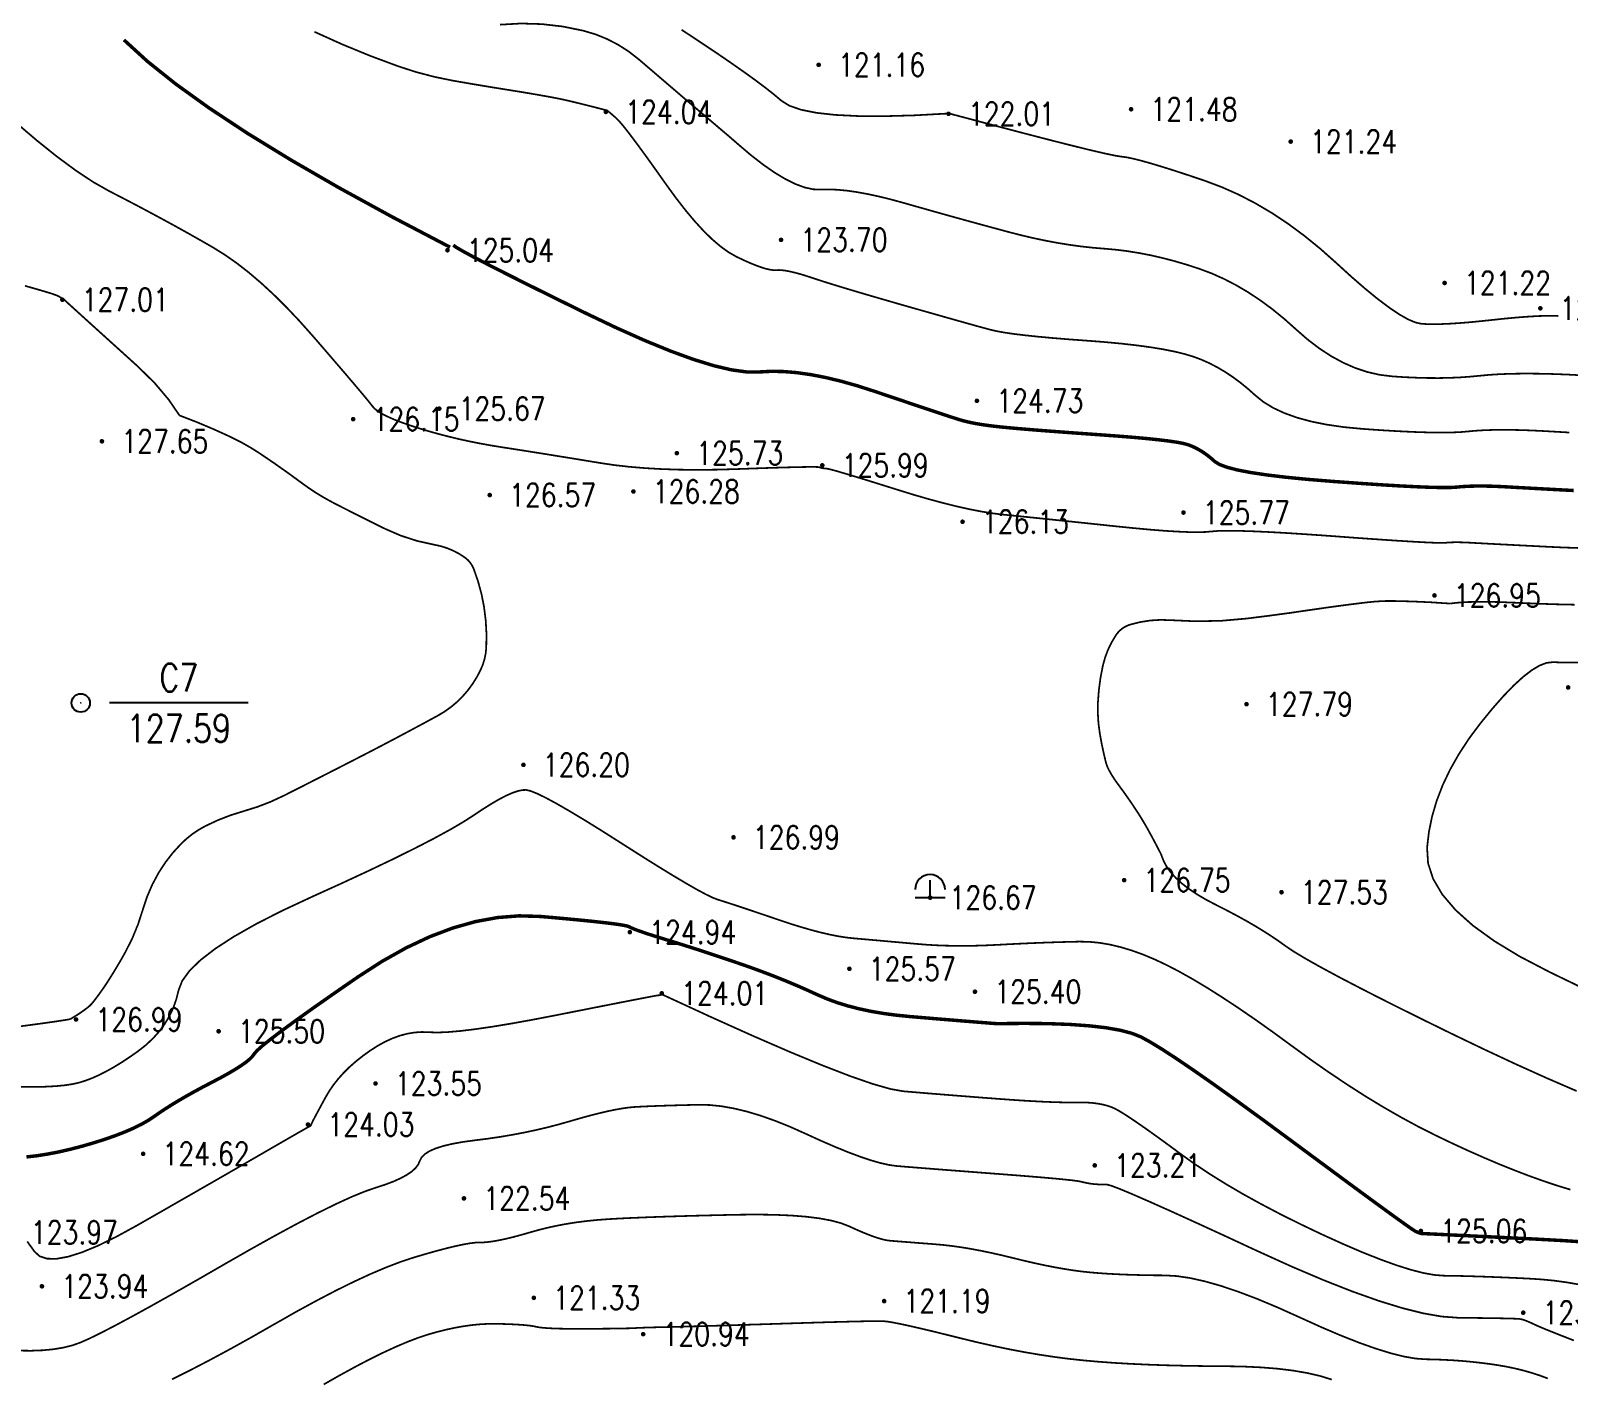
# Model space of a CAD drawing. Extents: x 532522 to 2902776, y -101917278 to 111238625.
# Drawn here: x 1017740 to 1084330, y 2817345 to 2875671 of the extents above; entities that cross this region are included whole.
import ezdxf
from ezdxf.enums import TextEntityAlignment as Align

# ---------------------------------------------------------------- set-up
doc = ezdxf.new("R2010")
doc.units = 0
doc.header["$LTSCALE"] = 1000
doc.header["$MEASUREMENT"] = 0
doc.header["$PDMODE"] = 33
doc.header["$PDSIZE"] = 0.125
doc.layers.get('0').update_dxf_attribs({"linetype": 'CONTINUOUS'})
doc.layers.add('Õ÷μØºìÏß', color=20, linetype='CONTINUOUS')
doc.layers.add('新地形图', color=7, linetype='CONTINUOUS')
doc.styles.add('HZ', font='rs', dxfattribs={"width": 0.8, "bigfont": 'hztxt'})

# ---------------------------------------------------------------- blocks, each defined once
blk = doc.blocks.new('GC110')
for p, q in [((-0.01, 0), (-0.01, 1.5)), ((-1.31, 0), (1.29, 0))]:
    blk.add_line(p, q)
blk.add_arc((-0.01, 0.7), 1.3, 0, 180)
blk.add_point((-0.01, 2))
blk = doc.blocks.new('GC200')
at = {"linetype": 'Continuous', "const_width": 0.2, "flags": 128}
blk.add_lwpolyline([(-0.1, 0, 1), (0.1, 0, 1)], format="xyb", close=True, dxfattribs=at)
blk = doc.blocks.new('GC117')
blk.add_circle((0, 0), 0.8)
blk.add_point((0, 0))
blk = doc.blocks.new('A$C22E77CCE')
at = {"layer": '新地形图', "color": 53, "linetype": 'Continuous'}
blk.add_line((155171, 220765, 127588), (149171, 220765, 127588), dxfattribs=at)
at = {"layer": '新地形图', "color": 53, "linetype": 'Continuous', "flags": 128}
for points in [[(170718, 246429, 75, 75, 0.006034), (169119, 246832, 75, 75, 0.012958), (168367, 246991, 75, 75, 0.006824), (166600, 247294, 75, 75, -0.004711), (164038, 247721, 75, 75, -0.041216), (161681, 248340, 75, 75, -0.025517), (158044, 249836, 75, 75, 0)], [(176009, 245299, 75, 75, -0.000472), (174733, 246382, 75, 75, -0.000619), (173761, 247211, 75, 75, -0.000375), (173013, 247852, 75, 75, 0.000299), (172077, 248654, 75, 75, 0.116474), (169689, 249884, 75, 75, 0.086016), (166082, 250145, 75, 75, 0)], [(147469, 207068, 75, 75, 0.028762), (148189, 207546, 75, 75, 0.065292), (148462, 207813, 75, 75, 0.023204), (149086, 208688, 75, 75, 0.016821), (149847, 209959, 75, 75, 0.057913), (150608, 211808, 75, 75, -0.066027), (151302, 213421, 75, 75, -0.061931), (152283, 214679, 75, 75, -0.077799), (153312, 215429, 75, 75, -0.051514), (154978, 216078, 75, 75, 0.049684), (156707, 216744, 75, 75, 0.000919), (158208, 217505, 75, 75, 0.000841), (159846, 218342, 75, 75, 0.0031), (161538, 219223, 75, 75, 0.002831), (163379, 220211, 75, 75, 0.080878), (164460, 221048, 75, 75, 0.078216), (165250, 222219, 75, 75, 0.096947), (165484, 223156, 75, 75, 0.052675), (165389, 224919, 75, 75, 0.052639), (164942, 226568, 75, 75, 0.145661), (164557, 227065, 75, 75, 0.113965), (163231, 227619, 75, 75, -0.072316), (161093, 228312, 75, 75, -0.004012), (158988, 229369, 75, 75, -0.013876), (158390, 229696, 75, 75, -0.027849), (157524, 230270, 75, 75, 0.012878), (155688, 231566, 75, 75, 0.036637), (154424, 232282, 75, 75, 0.022003), (152195, 233221, 75, 75, 0)], [(207230, 225070, 75, 75, 0.015109), (204765, 225182, 75, 75, 0.0333), (203645, 225124, 75, 75, 0.007627), (201162, 224791, 75, 75, -0.006942), (198434, 224422, 75, 75, -0.049567), (195134, 224350, 75, 75, 0.093031), (193374, 224159, 75, 75, 0.173908), (192755, 223700, 75, 75, 0.091776), (192191, 222386, 75, 75, 0.044488), (191976, 220783, 75, 75, 0.053172), (192059, 219431, 75, 75, 0.019283), (192314, 218215, 75, 75, 0.062206), (192454, 217855, 75, 75, 0.038083), (192843, 217247, 75, 75, -0.018262), (193702, 216016, 75, 75, -0.015904), (194123, 215316, 75, 75, -0.010481), (194704, 214222, 75, 75, 0)]]:
    blk.add_lwpolyline(points, format="xyseb", dxfattribs=at)
for points, const_width in [([(185475, 246296), (184021, 246217), (182725, 246181), (181586, 246187), (180606, 246236), (179783, 246327), (179119, 246460), (178612, 246635), (178263, 246853), (177960, 247110), (177589, 247403), (177150, 247733), (176644, 248098), (176070, 248500), (175429, 248939), (174720, 249413), (173944, 249924)], 75), ([(145026, 245978), (145999, 245146), (146896, 244427), (147718, 243821), (148463, 243328), (149132, 242948), (149755, 242626), (150361, 242309), (150952, 241995), (151526, 241686), (152083, 241381), (152624, 241080), (153149, 240783), (153658, 240490), (154163, 240176), (154678, 239815), (155201, 239408), (155734, 238954), (156277, 238454), (156828, 237907), (157389, 237314), (157959, 236674), (158503, 236046), (158984, 235487), (159403, 234999), (159759, 234581), (160053, 234233), (160285, 233955), (160454, 233747), (160561, 233609), (160658, 233504), (160798, 233395), (160983, 233283), (161211, 233167), (161482, 233047), (161797, 232924), (162156, 232797), (162558, 232666), (162985, 232537), (163418, 232416), (163857, 232302), (164303, 232195), (164755, 232096), (165213, 232005), (165677, 231921), (166147, 231844), (166628, 231770), (167125, 231692), (167637, 231611), (168164, 231527), (168706, 231439), (169264, 231349), (169837, 231255), (170425, 231158), (171039, 231067), (171687, 230993), (172370, 230936), (173088, 230895), (173841, 230870), (174629, 230862), (175451, 230870), (176309, 230894), (177131, 230924), (177846, 230949), (178456, 230967), (178960, 230980), (179358, 230987), (179649, 230989), (179835, 230985), (179915, 230975), (179943, 230963), (179973, 230952), (180006, 230943), (180042, 230935), (180080, 230929), (180120, 230924), (180164, 230921), (180209, 230919), (180298, 230903), (180472, 230860), (180729, 230788), (181072, 230687), (181498, 230559), (182009, 230402), (182604, 230216), (183283, 230003), (183986, 229786), (184652, 229593), (185280, 229424), (185871, 229277), (186425, 229154), (186941, 229054), (187420, 228977), (187862, 228924), (188309, 228879), (188803, 228829), (189345, 228773), (189935, 228712), (190573, 228646), (191258, 228574), (191991, 228497), (192772, 228414), (193540, 228336), (194236, 228272), (194860, 228222), (195411, 228188), (195890, 228167), (196296, 228161), (196630, 228170), (196891, 228193), (197172, 228216), (197562, 228225), (198061, 228220), (198671, 228201), (199391, 228168), (200220, 228121), (201159, 228060), (202208, 227986), (203249, 227909), (204165, 227845), (204954, 227792), (205618, 227751), (206156, 227721), (206569, 227703), (206855, 227697), (207016, 227702), (207119, 227711), (207231, 227718), (207353, 227723), (207484, 227725), (207624, 227724), (207774, 227720), (207934, 227714), (208102, 227706), (208307, 227694), (208574, 227680), (208903, 227662), (209294, 227641), (209747, 227618), (210262, 227591), (210840, 227562), (211480, 227529), (212152, 227498), (212828, 227475)], 75), ([(163915, 240507), (161400, 241824), (159099, 243085), (157013, 244291), (155140, 245440), (153482, 246535), (152038, 247573), (150809, 248556), (149793, 249484)], 150), ([(170693, 246447), (170718, 246429), (170752, 246403), (170795, 246369), (170845, 246327), (170904, 246277), (170972, 246219), (171047, 246153), (171131, 246079), (171242, 245966), (171397, 245784), (171596, 245534), (171840, 245214), (172128, 244825), (172461, 244368), (172838, 243841), (173260, 243245), (173696, 242644), (174117, 242103), (174522, 241620), (174911, 241197), (175285, 240833), (175644, 240529), (175986, 240283), (176314, 240097), (176620, 239951), (176901, 239825), (177155, 239721), (177384, 239638), (177586, 239575), (177763, 239534), (177913, 239513), (178038, 239513), (178160, 239518), (178303, 239509), (178466, 239487), (178651, 239451), (178856, 239403), (179082, 239342), (179329, 239267), (179597, 239180), (179903, 239079), (180262, 238964), (180676, 238836), (181144, 238694), (181667, 238538), (182243, 238369), (182874, 238186), (183559, 237989), (184241, 237795), (184862, 237618), (185423, 237459), (185924, 237318), (186364, 237194), (186743, 237088), (187062, 237001), (187321, 236931), (187586, 236870), (187924, 236809), (188335, 236749), (188819, 236690), (189377, 236631), (190008, 236573), (190712, 236515), (191489, 236458), (192274, 236397), (192999, 236329), (193666, 236253), (194274, 236170), (194824, 236079), (195315, 235981), (195747, 235875), (196120, 235761), (196463, 235633), (196804, 235481), (197141, 235306), (197476, 235109), (197809, 234888), (198139, 234645), (198467, 234378), (198792, 234088), (199147, 233802), (199567, 233546), (200051, 233320), (200599, 233123), (201211, 232957), (201887, 232820), (202628, 232713), (203432, 232636), (204235, 232580), (204972, 232536), (205642, 232504), (206246, 232484), (206784, 232476), (207256, 232480), (207661, 232496), (207999, 232525), (208319, 232555), (208669, 232577), (209048, 232590), (209456, 232596), (209893, 232593), (210360, 232583), (210856, 232564), (211382, 232537), (211905, 232507), (212393, 232479)], 75), ([(185584, 246285), (187181, 245860), (188587, 245489), (189802, 245174), (190826, 244914), (191660, 244709), (192304, 244560), (192757, 244465), (193019, 244426), (193221, 244399), (193494, 244343), (193838, 244257), (194252, 244141), (194737, 243996), (195293, 243821), (195919, 243616), (196616, 243381), (197346, 243107), (198070, 242784), (198789, 242412), (199502, 241992), (200211, 241522), (200913, 241003), (201610, 240436), (202302, 239820), (202963, 239218), (203567, 238694), (204114, 238248), (204604, 237880), (205037, 237590), (205413, 237378), (205732, 237244), (205995, 237187), (206246, 237175), (206532, 237171), (206854, 237177), (207210, 237193), (207600, 237217), (208026, 237251), (208487, 237295), (208982, 237347), (209477, 237400), (209935, 237445), (210357, 237480), (210743, 237507), (211092, 237525), (211405, 237534), (211682, 237534), (211922, 237526)], 75), ([(164058, 240595), (164180, 240503), (164471, 240333), (164932, 240083), (165564, 239754), (166364, 239347), (167335, 238860), (168476, 238295), (169786, 237650), (171124, 237012), (172349, 236465), (173461, 236009), (174459, 235645), (175343, 235372), (176114, 235191), (176772, 235101), (177316, 235102), (177820, 235130), (178357, 235120), (178928, 235073), (179531, 234988), (180169, 234865), (180839, 234704), (181543, 234506), (182280, 234270), (182997, 234028), (183640, 233811), (184210, 233619), (184706, 233453), (185128, 233312), (185477, 233197), (185753, 233107), (185955, 233042), (186128, 232991), (186320, 232943), (186529, 232898), (186756, 232855), (187001, 232815), (187263, 232778), (187543, 232744), (187840, 232712), (188176, 232680), (188571, 232645), (189024, 232607), (189536, 232566), (190106, 232523), (190735, 232476), (191423, 232426), (192170, 232373), (192906, 232319), (193565, 232265), (194145, 232212), (194647, 232159), (195071, 232107), (195416, 232055), (195684, 232003), (195873, 231952), (196022, 231896), (196170, 231829), (196317, 231753), (196463, 231667), (196608, 231571), (196752, 231465), (196895, 231349), (197036, 231223), (197240, 231095), (197568, 230972), (198020, 230856), (198597, 230745), (199299, 230640), (200125, 230541), (201075, 230448), (202151, 230361), (203230, 230283), (204192, 230218), (205037, 230167), (205765, 230130), (206376, 230106), (206870, 230095), (207247, 230097), (207508, 230113), (207719, 230133), (207950, 230147), (208200, 230157), (208470, 230160), (208759, 230159), (209067, 230152), (209395, 230139), (209742, 230121), (210106, 230100), (210484, 230079), (210875, 230058), (211281, 230036), (211700, 230013), (212133, 229990), (212580, 229967)], 150), ([(173130, 208124), (175178, 207178), (177014, 206352), (178636, 205648), (180044, 205065), (181240, 204603), (182222, 204262), (182990, 204043), (183545, 203944), (184002, 203906), (184475, 203866), (184964, 203826), (185470, 203786), (185992, 203744), (186530, 203702), (187085, 203659), (187655, 203616), (188215, 203575), (188736, 203540), (189218, 203512), (189661, 203489), (190066, 203473), (190432, 203463), (190759, 203459), (191047, 203462), (191309, 203462), (191555, 203453), (191787, 203434), (192003, 203404), (192205, 203365), (192391, 203316), (192563, 203257), (192719, 203188), (192895, 203092), (193122, 202953), (193403, 202770), (193735, 202544), (194120, 202275), (194558, 201962), (195047, 201606), (195590, 201206), (196182, 200783), (196823, 200358), (197511, 199930), (198248, 199498), (199032, 199065), (199864, 198628), (200745, 198189), (201673, 197746), (202589, 197330), (203432, 196969), (204201, 196663), (204896, 196412), (205519, 196215), (206068, 196074), (206543, 195988), (206945, 195956), (207323, 195951), (207725, 195943), (208152, 195931), (208603, 195917), (209079, 195899), (209579, 195879), (210104, 195856), (210653, 195829), (211206, 195793), (211743, 195740), (212264, 195669), (212767, 195582)], 75), ([(187604, 206872), (188768, 206885), (189823, 206874), (190767, 206839), (191601, 206779), (192325, 206696), (192938, 206588), (193441, 206456), (193835, 206301), (194232, 206083), (194748, 205768), (195384, 205354), (196138, 204841), (197011, 204231), (198003, 203521), (199113, 202714), (200343, 201807), (201555, 200910), (202612, 200129), (203515, 199464), (204264, 198916), (204859, 198484), (205300, 198168), (205586, 197968), (205718, 197884), (205770, 197860), (205819, 197839), (205863, 197822), (205903, 197807), (205939, 197796), (205970, 197788), (205998, 197783), (206021, 197781), (206116, 197777), (206360, 197766), (206753, 197747), (207295, 197720), (207986, 197686), (208825, 197645), (209813, 197596), (210950, 197540), (212103, 197477), (213139, 197408)], 150), ([(151880, 191470), (152686, 191873), (153528, 192311), (154407, 192784), (155321, 193292), (156272, 193835), (157214, 194372), (158104, 194858), (158942, 195296), (159727, 195684), (160459, 196023), (161140, 196312), (161768, 196553), (162343, 196743), (162868, 196899), (163346, 197033), (163775, 197146), (164157, 197238), (164490, 197309), (164776, 197359), (165014, 197388), (165204, 197395), (165383, 197399), (165590, 197418), (165823, 197451), (166084, 197499), (166372, 197562), (166687, 197639), (167029, 197731), (167398, 197837), (167786, 197946), (168182, 198043), (168587, 198130), (169001, 198206), (169423, 198272), (169855, 198326), (170295, 198370), (170745, 198403), (171228, 198431), (171770, 198457), (172371, 198482), (173030, 198507), (173749, 198530), (174526, 198553), (175363, 198574), (176258, 198595), (177144, 198605), (177953, 198594), (178686, 198563), (179342, 198511), (179921, 198438), (180423, 198345), (180849, 198231), (181198, 198096), (181497, 197960), (181773, 197840), (182027, 197737), (182258, 197650), (182466, 197581), (182652, 197528), (182815, 197492), (182956, 197472), (183100, 197460), (183273, 197446), (183475, 197430), (183706, 197412), (183966, 197392), (184255, 197369), (184574, 197345), (184922, 197318), (185291, 197285), (185676, 197240), (186076, 197183), (186492, 197114), (186922, 197033), (187367, 196941), (187827, 196837), (188303, 196721), (188777, 196605), (189233, 196500), (189670, 196406), (190090, 196323), (190491, 196252), (190875, 196191), (191240, 196142), (191587, 196104), (191934, 196074), (192299, 196047), (192684, 196025), (193086, 196006), (193507, 195991), (193947, 195980), (194404, 195972), (194881, 195969), (195397, 195939), (195973, 195853), (196610, 195711), (197307, 195513), (198064, 195258), (198883, 194947), (199761, 194580), (200700, 194157), (201633, 193734), (202495, 193366), (203286, 193054), (204005, 192799), (204652, 192599), (205228, 192455), (205733, 192367), (206165, 192335), (206562, 192327), (206956, 192312), (207349, 192291), (207740, 192263), (208128, 192228), (208516, 192186), (208901, 192138), (209284, 192082), (209663, 192017), (210036, 191939), (210402, 191849), (210762, 191747), (211115, 191632), (211462, 191504)], 75), ([(158445, 191246), (159144, 191644), (159805, 192005), (160426, 192330), (161009, 192618), (161553, 192869), (162058, 193084), (162524, 193263), (162951, 193404), (163354, 193519), (163748, 193618), (164132, 193701), (164508, 193768), (164874, 193818), (165231, 193852), (165579, 193870), (165917, 193871), (166236, 193864), (166526, 193854), (166785, 193841), (167016, 193827), (167216, 193810), (167387, 193790), (167528, 193769), (167639, 193745), (167758, 193721), (167919, 193701), (168123, 193685), (168370, 193672), (168660, 193662), (168993, 193656), (169370, 193653), (169789, 193654), (170208, 193657), (170583, 193660), (170915, 193663), (171204, 193667), (171450, 193672), (171651, 193676), (171810, 193681), (171925, 193687), (172032, 193693), (172166, 193699), (172327, 193705), (172515, 193711), (172730, 193717), (172972, 193724), (173241, 193730), (173537, 193737), (173886, 193745), (174312, 193756), (174816, 193771), (175396, 193788), (176055, 193808), (176791, 193831), (177604, 193856), (178495, 193885), (179374, 193913), (180152, 193937), (180829, 193956), (181405, 193971), (181881, 193981), (182255, 193986), (182529, 193988), (182702, 193984), (182861, 193968), (183095, 193929), (183402, 193869), (183784, 193787), (184239, 193683), (184769, 193558), (185373, 193410), (186051, 193241), (186760, 193068), (187456, 192911), (188140, 192768), (188812, 192641), (189472, 192529), (190120, 192432), (190755, 192350), (191378, 192284), (192012, 192228), (192679, 192179), (193381, 192138), (194116, 192104), (194884, 192076), (195687, 192056), (196523, 192042), (197392, 192036), (198248, 192022), (199043, 191984), (199777, 191925), (200450, 191842), (201062, 191736), (201613, 191608), (202103, 191457)], 75)]:
    blk.add_lwpolyline(points, dxfattribs=dict(at, const_width=const_width))
at = {"layer": '新地形图', "color": 53, "linetype": 'Continuous'}
for points, const_width, elevation in [([(152195, 233221), (151736, 233895), (151118, 234627), (150389, 235344), (149655, 236008), (149018, 236585), (148477, 237074), (148034, 237476), (147687, 237791), (147438, 238017), (147286, 238157), (147230, 238208), (147220, 238218), (147203, 238231), (147178, 238248), (147147, 238268), (147109, 238292), (147064, 238320), (147013, 238350), (146954, 238385), (146846, 238432), (146647, 238500), (146357, 238589), (145976, 238700), (145504, 238833)], 75, 127000), ([(176009, 245299), (176342, 245009), (176915, 244520), (177454, 244099), (177960, 243746), (178432, 243461), (178869, 243244), (179273, 243095), (179643, 243014), (179979, 243001), (180315, 243010), (180685, 242995), (181088, 242957), (181525, 242895), (181995, 242810), (182499, 242701), (183036, 242569), (183607, 242412), (184191, 242246), (184770, 242082), (185344, 241921), (185911, 241763), (186473, 241608), (187029, 241456), (187580, 241307), (188125, 241160), (188663, 241022), (189196, 240897), (189722, 240787), (190241, 240690), (190754, 240607), (191260, 240538), (191760, 240483), (192254, 240442), (192747, 240398), (193247, 240336), (193752, 240255), (194263, 240156), (194780, 240037), (195304, 239901), (195833, 239745), (196368, 239571), (196905, 239370), (197437, 239132), (197965, 238859), (198489, 238550), (199010, 238205), (199526, 237824), (200039, 237407), (200547, 236954), (201055, 236510), (201567, 236120), (202082, 235784), (202601, 235502), (203124, 235273), (203650, 235099), (204180, 234978), (204713, 234912), (205241, 234877), (205752, 234854), (206248, 234841), (206728, 234838), (207192, 234847), (207641, 234866), (208074, 234896), (208491, 234936), (208919, 234976), (209387, 235006), (209895, 235024), (210441, 235032), (211027, 235028), (211653, 235014), (212317, 234989), (213021, 234952)], 75, 123000), ([(212624, 225020), (211769, 225039), (210923, 225068), (210088, 225106), (209302, 225137), (208607, 225147), (208004, 225136), (207492, 225103), (207230, 225070)], 75, 127000), ([(212903, 222522), (212383, 222518), (211972, 222521), (211670, 222531), (211404, 222501), (211103, 222385), (210766, 222184), (210394, 221897), (209986, 221524), (209543, 221066), (209064, 220522), (208550, 219893), (208048, 219221), (207607, 218548), (207226, 217874), (206906, 217200), (206647, 216526), (206448, 215850), (206310, 215174), (206232, 214498), (206274, 213821), (206493, 213146), (206889, 212471), (207462, 211798), (208212, 211125), (209140, 210454), (210245, 209783), (211527, 209114), (212845, 208476)], 75, 128000), ([(145294, 204140), (145858, 204134), (146368, 204142), (146824, 204165), (147226, 204203), (147574, 204256), (147867, 204323), (148140, 204409), (148425, 204518), (148721, 204651), (149030, 204808), (149351, 204987), (149684, 205190), (150029, 205417), (150386, 205667), (150731, 205937), (151041, 206224), (151315, 206529), (151554, 206851), (151757, 207191), (151925, 207547), (152058, 207921), (152155, 208313), (152315, 208726), (152634, 209165), (153112, 209631), (153751, 210123), (154549, 210641), (155506, 211185), (156624, 211755), (157901, 212352), (159198, 212941), (160378, 213489), (161439, 213996), (162382, 214463), (163207, 214888), (163913, 215273), (164501, 215617), (164971, 215919), (165366, 216183), (165728, 216410), (166057, 216600), (166354, 216754), (166619, 216870), (166850, 216949), (167050, 216992), (167216, 216997), (167412, 216950), (167698, 216834), (168074, 216650), (168542, 216398), (169099, 216076), (169747, 215687), (170486, 215229), (171315, 214702), (172146, 214173), (172889, 213707), (173544, 213305), (174111, 212967), (174590, 212692), (174982, 212481), (175286, 212333), (175502, 212249), (175695, 212189), (175928, 212114), (176203, 212025), (176518, 211921), (176874, 211802), (177271, 211668), (177708, 211520), (178187, 211357), (178673, 211195), (179135, 211052), (179572, 210926), (179985, 210819), (180373, 210729), (180736, 210658), (181074, 210605), (181388, 210570), (181694, 210543), (182013, 210515), (182343, 210486), (182684, 210456), (183036, 210424), (183400, 210392), (183776, 210358), (184163, 210324), (184560, 210292), (184968, 210268), (185385, 210252), (185812, 210244), (186249, 210243), (186696, 210250), (187153, 210265), (187620, 210287), (188089, 210312), (188550, 210335), (189005, 210356), (189452, 210375), (189893, 210391), (190327, 210405), (190754, 210417), (191175, 210427), (191598, 210418), (192036, 210376), (192487, 210300), (192952, 210190), (193431, 210047), (193923, 209870), (194430, 209658), (194950, 209413), (195496, 209130), (196079, 208802), (196700, 208431), (197358, 208015), (198053, 207556), (198787, 207053), (199557, 206506), (200365, 205915), (201186, 205318), (201994, 204754), (202790, 204222), (203573, 203721), (204344, 203254), (205103, 202818), (205849, 202414), (206583, 202043), (207302, 201698), (208004, 201374), (208688, 201071), (209355, 200788), (210005, 200526), (210638, 200284), (211253, 200063), (211851, 199863), (212439, 199683)], 75, 126000), ([(194704, 214222), (194823, 213915), (194956, 213668), (195132, 213424), (195351, 213182), (195614, 212943), (195920, 212707), (196270, 212473), (196663, 212242), (197099, 212013), (197546, 211787), (197971, 211562), (198376, 211339), (198759, 211118), (199121, 210898), (199462, 210681), (199782, 210465), (200080, 210250), (200444, 210005), (200960, 209694), (201627, 209318), (202446, 208877), (203418, 208371), (204540, 207800), (205815, 207164), (207242, 206463), (208711, 205756), (210112, 205102), (211446, 204501), (212712, 203953)], 75, 127000), ([(145569, 201099), (146022, 201151), (146494, 201225), (146983, 201320), (147491, 201437), (148017, 201575), (148533, 201726), (149012, 201879), (149453, 202035), (149857, 202193), (150223, 202353), (150552, 202516), (150843, 202682), (151097, 202850), (151342, 203021), (151607, 203197), (151893, 203378), (152198, 203562), (152525, 203751), (152871, 203945), (153238, 204143), (153625, 204345), (154001, 204543), (154334, 204728), (154624, 204900), (154872, 205058), (155076, 205203), (155237, 205336), (155356, 205455), (155432, 205560), (155550, 205699), (155794, 205918), (156165, 206215), (156663, 206592), (157287, 207048), (158038, 207584), (158916, 208199), (159921, 208893), (160979, 209576), (162017, 210158), (163035, 210638), (164034, 211016), (165013, 211293), (165972, 211469), (166911, 211543), (167831, 211516), (168687, 211440), (169436, 211370), (170078, 211306), (170613, 211247), (171040, 211194), (171361, 211147), (171574, 211105), (171680, 211068), (171751, 211030), (171858, 210983), (172001, 210927), (172180, 210863), (172396, 210789), (172647, 210707), (172935, 210616), (173259, 210516), (173608, 210409), (173971, 210295), (174348, 210175), (174739, 210049), (175143, 209916), (175561, 209777), (175993, 209632), (176439, 209480), (176888, 209324), (177330, 209163), (177765, 208999), (178192, 208832), (178612, 208660), (179025, 208485), (179431, 208306), (179829, 208124), (180237, 207948), (180671, 207788), (181133, 207645), (181621, 207519), (182136, 207409), (182677, 207316), (183245, 207240), (183840, 207180), (184431, 207130), (184988, 207083), (185510, 207040), (185998, 207000), (186451, 206963), (186869, 206929), (187254, 206899), (187604, 206872)], 150, 125000), ([(145601, 197437), (145751, 197235), (145918, 197000), (146141, 196798), (146459, 196694), (146870, 196687), (147376, 196779), (147976, 196968), (148669, 197255), (149457, 197640), (150339, 198122), (151240, 198637), (152082, 199120), (152867, 199570), (153594, 199987), (154264, 200372), (154876, 200725), (155430, 201044), (155926, 201331), (156366, 201586), (156748, 201806), (157073, 201994), (157341, 202148), (157553, 202268), (157707, 202355), (157804, 202409), (157844, 202429), (157856, 202434), (157866, 202440), (157876, 202449), (157885, 202460), (157894, 202474), (157901, 202489), (157908, 202506), (157914, 202526), (157929, 202562), (157962, 202630), (158012, 202730), (158081, 202861), (158168, 203024), (158273, 203219), (158395, 203445), (158536, 203703), (158697, 203973), (158880, 204238), (159086, 204497), (159314, 204750), (159565, 204997), (159838, 205238), (160134, 205473), (160452, 205702), (160780, 205913), (161106, 206092), (161429, 206239), (161750, 206355), (162068, 206439), (162383, 206491), (162696, 206512), (163007, 206502), (163363, 206490), (163813, 206508), (164358, 206555), (164996, 206632), (165728, 206738), (166554, 206874), (167475, 207040), (168489, 207235), (169486, 207432), (170355, 207604), (171095, 207749), (171707, 207869), (172191, 207963), (172546, 208031), (172773, 208074), (172872, 208091), (172905, 208095), (172934, 208099), (172959, 208102), (172981, 208105), (173000, 208108), (173015, 208110), (173026, 208112), (173034, 208114), (173040, 208116), (173046, 208118), (173051, 208119), (173055, 208120), (173060, 208121), (173064, 208122), (173067, 208122), (173070, 208122), (173074, 208123), (173078, 208123), (173084, 208123), (173091, 208123), (173099, 208123), (173108, 208124), (173118, 208124), (173130, 208124)], 75, 124000), ([(145072, 206726), (145762, 206818), (146346, 206897), (146826, 206966), (147200, 207023), (147469, 207068)], 75, 127000), ([(145214, 192712), (145762, 192705), (146271, 192724), (146739, 192769), (147168, 192840), (147558, 192937), (147907, 193060), (148292, 193231), (148788, 193474), (149396, 193788), (150114, 194173), (150943, 194629), (151884, 195156), (152936, 195755), (154098, 196425), (155268, 197095), (156339, 197692), (157311, 198218), (158186, 198672), (158962, 199054), (159640, 199365), (160219, 199603), (160701, 199770), (161109, 199902), (161468, 200038), (161779, 200178), (162041, 200321), (162255, 200467), (162420, 200617), (162537, 200770), (162605, 200927), (162681, 201079), (162820, 201220), (163022, 201350), (163288, 201467), (163618, 201573), (164011, 201666), (164467, 201749), (164987, 201819), (165534, 201888), (166071, 201967), (166599, 202056), (167117, 202154), (167625, 202262), (168124, 202379), (168614, 202506), (169094, 202642), (169553, 202775), (169982, 202893), (170380, 202994), (170747, 203080), (171084, 203149), (171389, 203203), (171664, 203241), (171907, 203263), (172151, 203277), (172423, 203290), (172726, 203303), (173058, 203315), (173419, 203327), (173810, 203338), (174231, 203349), (174682, 203359), (175161, 203349), (175670, 203296), (176206, 203202), (176772, 203066), (177366, 202888), (177988, 202668), (178639, 202407), (179319, 202103), (179988, 201798), (180606, 201530), (181173, 201299), (181690, 201106), (182156, 200950), (182572, 200832), (182936, 200751), (183251, 200708), (183572, 200681), (183959, 200650), (184410, 200614), (184927, 200573), (185509, 200528), (186157, 200478), (186869, 200423), (187646, 200364), (188411, 200305), (189085, 200251), (189668, 200202), (190161, 200158), (190562, 200119), (190873, 200085), (191094, 200056), (191223, 200033), (191306, 200012), (191385, 199994), (191461, 199978), (191535, 199963), (191605, 199951), (191671, 199940), (191735, 199932), (191795, 199925), (191856, 199920), (191920, 199915), (191986, 199911), (192057, 199908), (192130, 199906), (192207, 199904), (192286, 199902), (192369, 199902), (192545, 199857), (192902, 199722), (193442, 199497), (194163, 199183), (195067, 198780), (196152, 198287), (197420, 197704), (198869, 197031), (200352, 196358), (201722, 195774), (202978, 195279), (204121, 194872), (205150, 194555), (206065, 194326), (206867, 194186), (207555, 194135), (208150, 194128), (208671, 194121), (209120, 194115), (209495, 194108), (209797, 194101), (210025, 194094), (210181, 194087), (210263, 194080), (210313, 194070), (210370, 194055), (210435, 194034), (210507, 194007), (210587, 193975), (210675, 193938), (210771, 193895), (210874, 193847), (211000, 193788), (211166, 193717), (211372, 193631), (211617, 193531), (211902, 193418), (212226, 193291), (212590, 193150)], 75, 123000)]:
    blk.add_lwpolyline(points, dxfattribs=dict(at, const_width=const_width, elevation=elevation))
at = {"layer": '新地形图', "color": 53, "linetype": 'Continuous', "xscale": 500, "yscale": 500}
for name, p, zscale in [('GC200', (179881, 248406, 121158), 1000), ('GC200', (170663, 246366, 124036), 1000), ('GC200', (185508, 246284, 122005), 1000), ('GC200', (193413, 246482, 121484), 1000), ('GC200', (200325, 245081, 121239), 1000), ('GC200', (163804, 240374, 125037), 1000), ('GC200', (178252, 240824, 123703), 1000), ('GC200', (206990, 238956, 121223), 1000), ('GC200', (147126, 238231, 127009), 1000), ('GC200', (211137, 237860, 121885), 1000), ('GC200', (186735, 233852, 124728), 1000), ('GC200', (159721, 233058, 126146), 1000), ('GC200', (163448, 233513, 125669), 1000), ('GC200', (148838, 232098, 127645), 1000), ('GC200', (173740, 231584, 125731), 1000), ('GC200', (180039, 231058, 125992), 1000), ('GC200', (165636, 229769, 126569), 1000), ('GC200', (171857, 229925, 126275), 1000), ('GC200', (195681, 229011, 125772), 1000), ('GC200', (186113, 228613, 126128), 1000), ('GC200', (206551, 225421, 126946), 1000), ('GC117', (147921, 220765, 127588), 500), ('GC200', (212342, 221437, 128425), 1000), ('GC200', (198412, 220712, 127788), 1000), ('GC200', (167094, 218083, 126198), 1000), ('GC200', (176193, 214943, 126990), 500), ('GC110', (184710, 212332), 500), ('GC200', (193112, 213088, 126753), 1000), ('GC200', (184710, 212332, 126666), 1000), ('GC200', (199928, 212566, 127534), 1000), ('GC200', (171703, 210836, 124936), 1000), ('GC200', (181212, 209249, 125566), 1000), ('GC200', (173085, 208186, 124013), 1000), ('GC200', (186649, 208256, 125403), 1000), ('GC200', (147718, 207054, 126994), 1000), ('GC200', (153892, 206543, 125504), 1000), ('GC200', (160689, 204280, 123554), 1000), ('GC200', (157764, 202504, 124028), 1000), ('GC200', (150625, 201236, 124617), 1000), ('GC200', (191839, 200732, 123211), 1000), ('GC200', (164517, 199304, 122540), 1000), ('GC200', (205964, 197893, 125061), 1000), ('GC200', (146240, 195496, 123941), 1000), ('GC200', (167544, 194995, 121329), 1000), ('GC200', (182717, 194855, 121191), 1000), ('GC200', (210396, 194352, 123136), 1000), ('GC200', (172282, 193422, 120940), 1000)]:
    blk.add_blockref(name, p, dxfattribs=dict(at, zscale=zscale))
at = {"layer": '新地形图', "color": 53, "linetype": 'Continuous', "style": 'HZ', "width": 0.8}
for s, height, p in [('121.16', 1000, (182606, 248406)), ('124.04', 1000, (173388, 246366)), ('122.01', 1000, (188233, 246284)), ('121.48', 1000, (196138, 246482)), ('121.24', 1000, (203050, 245081)), ('123.70', 1000, (180977, 240824)), ('125.04', 1000, (166529, 240374)), ('121.22', 1000, (209715, 238956)), ('127.01', 1000, (149851, 238231)), ('121.89', 1000, (213862, 237860)), ('125.67', 1000, (166173, 233513)), ('124.73', 1000, (189460, 233852)), ('126.15', 1000, (162446, 233058)), ('127.65', 1000, (151563, 232098)), ('125.73', 1000, (176465, 231584)), ('125.99', 1000, (182764, 231058)), ('126.28', 1000, (174582, 229925)), ('126.57', 1000, (168361, 229769)), ('126.13', 1000, (188838, 228613)), ('125.77', 1000, (198406, 229011)), ('126.95', 1000, (209276, 225421)), ('C7', 1200, (152171, 221865)), ('127.79', 1000, (201137, 220712)), ('127.59', 1200, (152171, 219665)), ('126.20', 1000, (169819, 218083)), ('126.99', 1000, (178918, 214943)), ('126.75', 1000, (195837, 213088)), ('126.67', 1000, (187435, 212332)), ('127.53', 1000, (202653, 212566)), ('124.94', 1000, (174428, 210836)), ('125.57', 1000, (183937, 209249)), ('124.01', 1000, (175810, 208186)), ('125.40', 1000, (189374, 208256)), ('126.99', 1000, (150443, 207054)), ('125.50', 1000, (156617, 206543)), ('123.55', 1000, (163414, 204280)), ('124.03', 1000, (160489, 202504)), ('124.62', 1000, (153350, 201236)), ('123.21', 1000, (194564, 200732)), ('122.54', 1000, (167242, 199304)), ('123.97', 1000, (147648, 197831)), ('125.06', 1000, (208689, 197893)), ('123.94', 1000, (148965, 195496)), ('121.33', 1000, (170269, 194995)), ('121.19', 1000, (185442, 194855)), ('123.14', 1000, (213121, 194352)), ('120.94', 1000, (175007, 193422))]:
    blk.add_text(s, height=height, dxfattribs=at).set_placement(p, align=Align.MIDDLE)

msp = doc.modelspace()

# ---------------------------------------------------------------- block references
at = {"layer": 'Õ÷μØºìÏß', "color": 1, "linetype": 'Continuous'}
msp.add_blockref('A$C22E77CCE', (871984, 2625789), dxfattribs=at)

doc.saveas('drawing.dxf')
